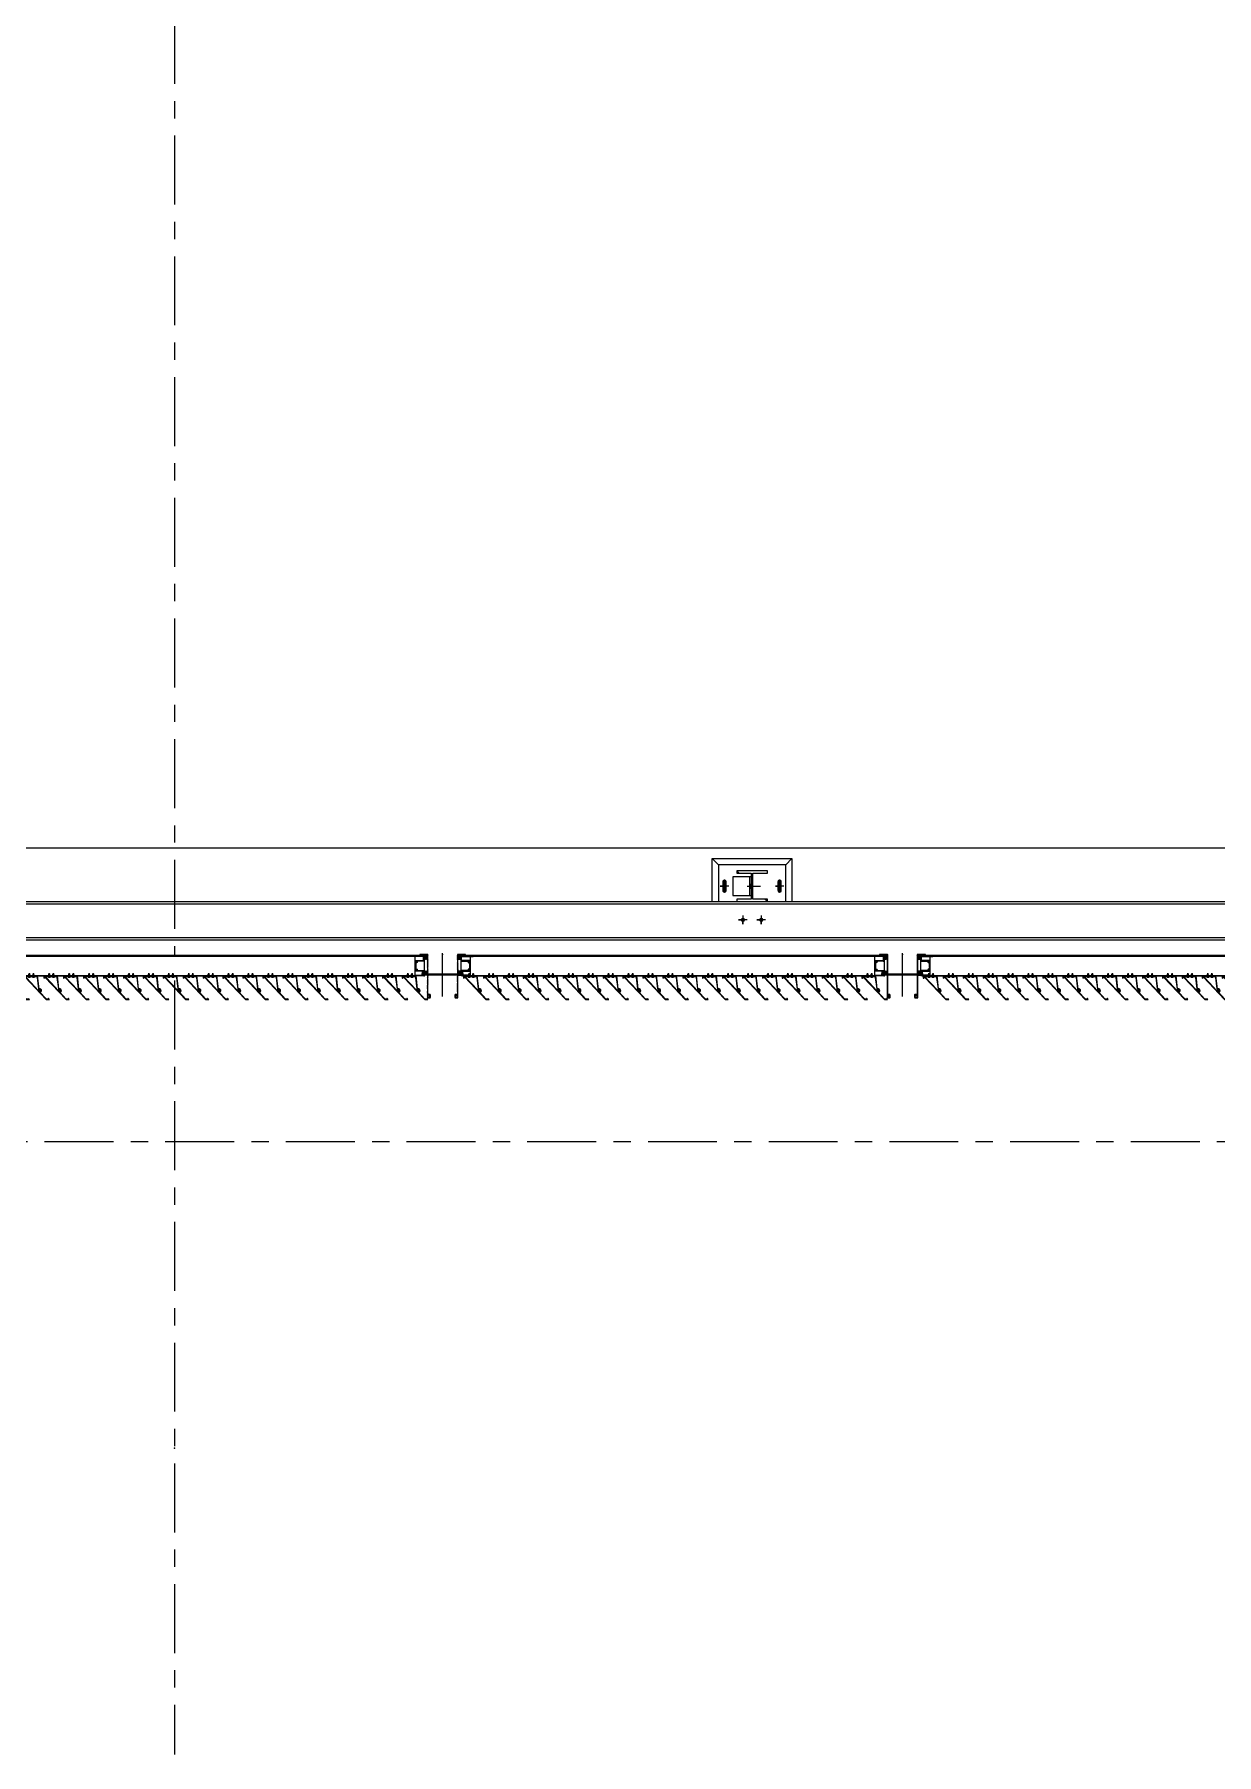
# Model space of a CAD drawing. Header units: millimetres. Extents: x -153298 to 620751, y -313239 to 250031.
# Drawn here: x 31776 to 35633, y 165802 to 171413 of the extents above; entities that cross this region are included whole.
import ezdxf
from ezdxf.enums import TextEntityAlignment as Align

# ---------------------------------------------------------------- set-up
doc = ezdxf.new("R2010")
doc.units = ezdxf.units.MM
for name, pattern in [('CENTER', [2, 1.25, -0.25, 0.25, -0.25]), ('TA_GL_000.90000', [2.475, 0.9, -0.225, 0.225, -0.225, 0.9]), ('XKITLINE00', [0]), ('XKITLINE02', [4, 2, -2])]:
    doc.linetypes.add(name, pattern=pattern)
for name, color, linetype in [('000 - 0_SYM_DWG_GRIDLINE_MAIN_COLOR_251', 251, 'Continuous'), ('000 - 0_SYM_DWG_SLOPE-SYM_TEXT_COLOR_3', 3, 'Continuous'), ('000 - EXISTING_CONCRETE_MAIN_COLOR_1', 1, 'Continuous'), ('000 - EXISTING_STEEL-STRUCTURE_MAIN_COLOR_1', 1, 'Continuous'), ('000 - EXISTING_STEEL-STRUCTURE_MAIN_COLOR_2', 2, 'Continuous'), ('000 - GRID', 251, 'CENTER'), ('010 - ASPG_ACCESSORIES_MAIN_COLOR_1', 1, 'Continuous'), ('010 - ASPG_EXTR_MAIN_COLOR_2', 2, 'Continuous'), ('010 - ASPG_FASTERN_MAIN_COLOR_1', 1, 'Continuous'), ('010 - ASPG_FASTERN_SUB_COLOR_1', 2, 'Continuous'), ('010 - ASPG_FASTERN_SYMBOL_', 251, 'Continuous'), ('010 - ASPG_FRAMING_CUT_COLOR_4', 4, 'Continuous'), ('010 - ASPG_FRAMING_DEF_SUB', 250, 'Continuous'), ('010 - ASPG_FRAMING_HATCH_', 251, 'Continuous'), ('010 - ASPG_FRAMING_MAIN_COLOR_2', 2, 'Continuous'), ('010 - ASPG_FRAMING_SUB_COLOR_2', 2, 'Continuous'), ('010 - ASPG_FRAMING_WIPEOUT_', 250, 'Continuous'), ('BOLT & SCREW', 251, 'Continuous')]:
    doc.layers.add(name, color=color, linetype=linetype)
doc.layers.add('010 - ASPG_EXTR_DEF_SUB', color=250, linetype='Continuous', plot=False)
doc.layers.add('010 - ASPG_FASTERN_DEF_SUB', color=250, linetype='Continuous', plot=False)
doc.layers.add('12-GRID', color=1, linetype='CENTER', lineweight=13)
doc.layers.add('SCREW', color=8, linetype='Continuous', lineweight=5)
doc.styles.add('ARIAL', font='arial.ttf')
doc.styles.add('TA', font='', dxfattribs={"height": 4.5})
doc.styles.get('TA').set_extended_font_data('Cordia New')
pattern_1 = [(270, (1257419.24324, -520041.6224), (0.65495992507, -1.1344238721), [0.7562825814, -1.5125651628]), (30, (1257419.24324, -520041.6224), (0.65495992936, 1.1344238696), [0.7562825814, -1.5125651628]), (330, (1257419.24324, -520041.6224), (1.30991985442, -2.48e-09), [-1.5125651628, 0.7562825814])]
pattern_2 = [(315, (1257419.4929, -520021.6224), (1.3369313545, 1.3369313545), []), (45, (1257419.4929, -520021.6224), (-1.3369313545, 1.3369313545), [])]
pattern_3 = [(270, (1257419.4425, -520043.9224), (0.65495992507, -1.1344238721), [0.7562825814, -1.5125651628]), (30, (1257419.4425, -520043.9224), (0.65495992936, 1.1344238696), [0.7562825814, -1.5125651628]), (330, (1257419.4425, -520043.9224), (1.30991985442, -2.48e-09), [-1.5125651628, 0.7562825814])]
pattern_4 = [(315, (1257419.1929, -520023.9224), (1.3369313545, 1.3369313545), []), (45, (1257419.1929, -520023.9224), (-1.3369313545, 1.3369313545), [])]

# ---------------------------------------------------------------- blocks, each defined once
blk = doc.blocks.new('*A214213')
at = {"layer": '000 - EXISTING_STEEL-STRUCTURE_MAIN_COLOR_1', "linetype": 'XKITLINE00', "lineweight": 0}
for p, q in [((464.738408, 138.915979), (464.674408, 138.979979)), ((464.674408, 138.979979), (464.674408, 138.979979)), ((465.098408, 138.555979), (465.050408, 138.603979)), ((465.474408, 138.179979), (465.410408, 138.243979))]:
    blk.add_line(p, q, dxfattribs=at)
blk = doc.blocks.new('*A21372057')
at = {"layer": '000 - EXISTING_CONCRETE_MAIN_COLOR_1', "linetype": 'XKITLINE00', "lineweight": 0}
blk.add_line((441.998408, 140.179979), (488.150408, 140.179979), dxfattribs=at)
blk = doc.blocks.new('*A22492169')
at = {"layer": '000 - EXISTING_STEEL-STRUCTURE_MAIN_COLOR_1', "linetype": 'XKITLINE00', "lineweight": 0}
for p, q in [((465.954408, 139.139979), (464.194408, 139.139979)), ((464.194408, 139.139979), (464.194408, 138.179979)), ((465.954408, 138.179979), (465.954408, 139.139979))]:
    blk.add_line(p, q, dxfattribs=at)
blk = doc.blocks.new('*A22502170')
at = {"layer": '000 - EXISTING_STEEL-STRUCTURE_MAIN_COLOR_1', "linetype": 'XKITLINE00', "lineweight": 0}
for p, q in [((464.034408, 138.179979), (464.034408, 139.299979)), ((464.034408, 139.299979), (466.114408, 139.299979)), ((464.194408, 139.139979), (464.034408, 139.299979)), ((465.954408, 139.139979), (466.114408, 139.299979)), ((466.114408, 139.299979), (466.114408, 138.179979))]:
    blk.add_line(p, q, dxfattribs=at)
blk = doc.blocks.new('*A22512171')
at = {"layer": '000 - EXISTING_STEEL-STRUCTURE_MAIN_COLOR_1', "linetype": 'XKITLINE00', "lineweight": 0}
for p, q in [((465.050408, 138.820005), (464.570408, 138.820005)), ((464.570408, 138.820005), (464.570408, 138.340005)), ((465.010408, 138.820005), (465.010408, 138.340005)), ((464.570408, 138.340005), (465.050408, 138.340005))]:
    blk.add_line(p, q, dxfattribs=at)
blk = doc.blocks.new('*A22732193')
at = {"layer": '000 - EXISTING_STEEL-STRUCTURE_MAIN_COLOR_2', "linetype": 'XKITLINE00', "lineweight": 0}
for p, q in [((442.158408, 138.179979), (442.158408, 137.179979)), ((442.158408, 138.179979), (443.998408, 138.179979)), ((442.158408, 138.115979), (487.990408, 138.115979)), ((444.798408, 138.179979), (464.674408, 138.179979)), ((465.474408, 138.179979), (485.350408, 138.179979)), ((487.990408, 138.179979), (486.150408, 138.179979)), ((487.990408, 138.179979), (487.990408, 137.179979)), ((442.158408, 137.243979), (487.990408, 137.243979)), ((442.158408, 137.179979), (487.990408, 137.179979))]:
    blk.add_line(p, q, dxfattribs=at)
blk = doc.blocks.new('*A22742194')
at = {"layer": '000 - EXISTING_STEEL-STRUCTURE_MAIN_COLOR_1', "linetype": 'XKITLINE00', "lineweight": 0}
for p, q in [((465.474408, 138.979979), (464.674408, 138.979979)), ((464.674408, 138.979979), (464.674408, 138.915979)), ((464.674408, 138.915979), (465.050408, 138.915979)), ((465.050408, 138.915979), (465.050408, 138.243979)), ((465.098408, 138.915979), (465.474408, 138.915979)), ((465.098408, 138.243979), (465.098408, 138.915979)), ((465.474408, 138.915979), (465.474408, 138.979979)), ((465.050408, 138.243979), (464.674408, 138.243979)), ((464.674408, 138.243979), (464.674408, 138.179979)), ((464.674408, 138.179979), (465.474408, 138.179979)), ((465.474408, 138.243979), (465.098408, 138.243979)), ((465.474408, 138.179979), (465.474408, 138.243979))]:
    blk.add_line(p, q, dxfattribs=at)
blk = doc.blocks.new('*A22772197')
at = {"layer": '000 - EXISTING_STEEL-STRUCTURE_MAIN_COLOR_1'}
for points in [[(465.01, 138.636), (465.05, 138.636), (465.05, 138.524), (465.01, 138.524)], [(465.05, 138.636), (465.098, 138.636), (465.098, 138.524), (465.05, 138.524)]]:
    blk.add_hatch(color=256, dxfattribs=at).paths.add_polyline_path(points, flags=17)
at = {"layer": '000 - EXISTING_STEEL-STRUCTURE_MAIN_COLOR_1', "linetype": 'XKITLINE00', "lineweight": 0}
for p, q in [((464.947, 138.58), (465.29, 138.58)), ((465.01, 138.636), (465.05, 138.636)), ((465.01, 138.524), (465.05, 138.524)), ((465.05, 138.636), (465.098, 138.636)), ((465.05, 138.524), (465.098, 138.524))]:
    blk.add_line(p, q, dxfattribs=at)
blk = doc.blocks.new('*A22782198')
at = {"layer": '000 - EXISTING_STEEL-STRUCTURE_MAIN_COLOR_1'}
for points in [[(464.354, 138.756), (464.376, 138.752), (464.394, 138.74), (464.406, 138.721), (464.41, 138.7), (464.41, 138.46), (464.406, 138.439), (464.394, 138.42), (464.376, 138.408), (464.354, 138.404), (464.333, 138.408), (464.315, 138.42), (464.303, 138.439), (464.298, 138.46), (464.298, 138.7), (464.303, 138.721), (464.315, 138.74), (464.333, 138.752)], [(465.794, 138.756), (465.816, 138.752), (465.834, 138.74), (465.846, 138.721), (465.85, 138.7), (465.85, 138.46), (465.846, 138.439), (465.834, 138.42), (465.816, 138.408), (465.794, 138.404), (465.773, 138.408), (465.755, 138.42), (465.743, 138.439), (465.738, 138.46), (465.738, 138.7), (465.743, 138.721), (465.755, 138.74), (465.773, 138.752)]]:
    blk.add_hatch(color=256, dxfattribs=at).paths.add_polyline_path(points, flags=17)
at = {"layer": '000 - EXISTING_STEEL-STRUCTURE_MAIN_COLOR_1', "linetype": 'XKITLINE00', "lineweight": 0}
for p, q in [((464.466, 138.58), (464.242, 138.58)), ((464.354, 138.468), (464.354, 138.692)), ((465.906, 138.58), (465.682, 138.58)), ((465.794, 138.468), (465.794, 138.692))]:
    blk.add_line(p, q, dxfattribs=at)
blk = doc.blocks.new('*A22792199')
at = {"layer": '000 - EXISTING_STEEL-STRUCTURE_MAIN_COLOR_1'}
for points in [[(464.889, 137.689), (464.886, 137.679), (464.881, 137.669), (464.874, 137.66), (464.866, 137.653), (464.856, 137.648), (464.845, 137.645), (464.834, 137.644), (464.823, 137.645), (464.813, 137.648), (464.803, 137.653), (464.795, 137.66), (464.788, 137.669), (464.783, 137.679), (464.779, 137.689), (464.778, 137.7), (464.779, 137.711), (464.783, 137.721), (464.788, 137.731), (464.795, 137.74), (464.803, 137.747), (464.813, 137.752), (464.823, 137.755), (464.834, 137.756), (464.845, 137.755), (464.856, 137.752), (464.866, 137.747), (464.874, 137.74), (464.881, 137.731), (464.886, 137.721), (464.889, 137.711), (464.89, 137.7)], [(465.369, 137.689), (465.366, 137.679), (465.361, 137.669), (465.354, 137.66), (465.346, 137.653), (465.336, 137.648), (465.325, 137.645), (465.314, 137.644), (465.303, 137.645), (465.293, 137.648), (465.283, 137.653), (465.275, 137.66), (465.268, 137.669), (465.263, 137.679), (465.259, 137.689), (465.258, 137.7), (465.259, 137.711), (465.263, 137.721), (465.268, 137.731), (465.275, 137.74), (465.283, 137.747), (465.293, 137.752), (465.303, 137.755), (465.314, 137.756), (465.325, 137.755), (465.336, 137.752), (465.346, 137.747), (465.354, 137.74), (465.361, 137.731), (465.366, 137.721), (465.369, 137.711), (465.37, 137.7)]]:
    blk.add_hatch(color=256, dxfattribs=at).paths.add_polyline_path(points, flags=17)
at = {"layer": '000 - EXISTING_STEEL-STRUCTURE_MAIN_COLOR_1', "linetype": 'XKITLINE00', "lineweight": 0}
for p, q in [((464.946, 137.7), (464.722, 137.7)), ((464.834, 137.812), (464.834, 137.588)), ((465.426, 137.7), (465.202, 137.7)), ((465.314, 137.812), (465.314, 137.588))]:
    blk.add_line(p, q, dxfattribs=at)
blk = doc.blocks.new('*A22952215')
at = {"layer": '000 - EXISTING_STEEL-STRUCTURE_MAIN_COLOR_1', "linetype": 'XKITLINE02', "lineweight": 0}
for p, q in [((464.947048, 138.579953), (465.290408, 138.579953)), ((465.010408, 138.635953), (465.050408, 138.635953)), ((465.010408, 138.523953), (465.050408, 138.523953)), ((465.050408, 138.635953), (465.098408, 138.635953)), ((465.050408, 138.523953), (465.098408, 138.523953))]:
    blk.add_line(p, q, dxfattribs=at)
blk = doc.blocks.new('*A22962216')
at = {"layer": '000 - EXISTING_STEEL-STRUCTURE_MAIN_COLOR_1', "linetype": 'XKITLINE00', "lineweight": 0}
for p, q in [((464.242408, 138.579979), (464.317, 138.579979)), ((464.354408, 138.691979), (464.354408, 138.617387)), ((464.354408, 138.467979), (464.354408, 138.542571)), ((464.466408, 138.579979), (464.391816, 138.579979)), ((465.682408, 138.579979), (465.757, 138.579979)), ((465.794408, 138.691979), (465.794408, 138.617387)), ((465.794408, 138.467979), (465.794408, 138.542571)), ((465.906408, 138.579979), (465.831816, 138.579979))]:
    blk.add_line(p, q, dxfattribs=at)
blk = doc.blocks.new('*A22972217')
at = {"layer": '000 - EXISTING_STEEL-STRUCTURE_MAIN_COLOR_1', "linetype": 'XKITLINE00', "lineweight": 0}
for p, q in [((464.722408, 137.699979), (464.797, 137.699979)), ((464.834408, 137.811979), (464.834408, 137.737387)), ((464.834408, 137.587979), (464.834408, 137.662571)), ((464.946408, 137.699979), (464.871816, 137.699979)), ((465.202408, 137.699979), (465.277, 137.699979)), ((465.314408, 137.811979), (465.314408, 137.737387)), ((465.314408, 137.587979), (465.314408, 137.662571)), ((465.426408, 137.699979), (465.351816, 137.699979))]:
    blk.add_line(p, q, dxfattribs=at)
blk = doc.blocks.new('W-1-PP19-ST-ENT1-1_20260610-023014_UPPF_ST')
at = {"layer": '000 - EXISTING_CONCRETE_MAIN_COLOR_1', "lineweight": 0, "xscale": 125, "yscale": 125, "zscale": 125}
blk.add_blockref('*A21372057', (-56249.8, -16564.5), dxfattribs=at)
at = {"layer": '000 - EXISTING_STEEL-STRUCTURE_MAIN_COLOR_1', "lineweight": 0, "xscale": 125, "yscale": 125, "zscale": 125}
for name in ['*A22502170', '*A22492169', '*A22782198', '*A22962216', '*A22512171', '*A214213', '*A22742194', '*A22772197', '*A22952215', '*A22792199', '*A22972217']:
    blk.add_blockref(name, (-56249.8, -16489.5), dxfattribs=at)
at = {"layer": '000 - EXISTING_STEEL-STRUCTURE_MAIN_COLOR_2', "lineweight": 0, "xscale": 125, "yscale": 125, "zscale": 125}
blk.add_blockref('*A22732193', (-56249.8, -16489.5), dxfattribs=at)
blk = doc.blocks.new('*U4769')
at = {"layer": '000 - 0_SYM_DWG_GRIDLINE_MAIN_COLOR_251', "color": 0, "linetype": 'ByBlock', "ltscale": 5}
blk.add_line((20, 0), (-600, 0), dxfattribs=at)
at = {"style": 'TA', "flags": 1}
blk.add_attdef('LOCATION', (6, -6), '', height=4.5, rotation=270, dxfattribs=at)
at = {"layer": '000 - 0_SYM_DWG_SLOPE-SYM_TEXT_COLOR_3', "style": 'ARIAL'}
blk.add_attdef('GRID-HEAD', text='', height=4, rotation=180, dxfattribs=at).set_placement((40, 0), align=Align.MIDDLE_CENTER)
blk = doc.blocks.new('*U4771')
at = {"layer": '000 - 0_SYM_DWG_GRIDLINE_MAIN_COLOR_251', "color": 0, "linetype": 'ByBlock', "ltscale": 5}
blk.add_line((20, 0), (-188, 0), dxfattribs=at)
at = {"layer": '000 - 0_SYM_DWG_GRIDLINE_MAIN_COLOR_251', "color": 3}
blk.add_point((-168, 0), dxfattribs=at)
at = {"style": 'TA', "flags": 1}
blk.add_attdef('LOCATION', (6, -6), '', height=4.5, rotation=270, dxfattribs=at)
at = {"layer": '000 - 0_SYM_DWG_SLOPE-SYM_TEXT_COLOR_3', "style": 'ARIAL'}
blk.add_attdef('GRID-HEAD', text='', height=4, rotation=270, dxfattribs=at).set_placement((40, 0), align=Align.MIDDLE_CENTER)
blk = doc.blocks.new('W-1-PP19-ST-ENT1-1_20260610-010700_LOPF_DIMS')
at = {"layer": '000 - GRID', "linetype": 'TA_GL_000.90000'}
for name, p, xscale, yscale, zscale, rotation in [('*U4771', (0, 7400), 50.00000000000004, 50.00000000000004, 50.00000000000004, 90), ('*U4769', (-2180, 0), 50, 50, 50, 180)]:
    blk.add_blockref(name, p, dxfattribs=dict(at, xscale=xscale, yscale=yscale, zscale=zscale, rotation=rotation))
blk = doc.blocks.new('*U6143')
at = {"layer": '12-GRID', "color": 8, "linetype": 'CENTER'}
for p, q in [((0, -6.2), (0, 2.2)), ((-4.2, -2), (4.2, -2))]:
    blk.add_line(p, q, dxfattribs=at)
at = {"layer": 'BOLT & SCREW'}
for p, q in [((-0.6, -1.8), (-1.8, -1.6)), ((-0.6, -2.2), (-1.8, -2.4)), ((-0.5, -1.8), (-0.9, -1.6)), ((-0.5, -2.2), (-0.9, -2.4)), ((-0.2, -1.4), (-0.4, -0.2)), ((-0.2, -1.5), (-0.4, -1.1)), ((-0.2, -2.5), (-0.4, -2.9)), ((-0.2, -2.6), (-0.4, -3.8)), ((0.2, -1.4), (0.4, -0.2)), ((0.2, -1.5), (0.4, -1.1)), ((0.4, -2.9), (0.2, -2.5)), ((0.2, -2.6), (0.4, -3.8)), ((0.5, -1.8), (0.9, -1.6)), ((0.5, -2.2), (0.9, -2.4)), ((0.6, -1.8), (1.8, -1.6)), ((0.6, -2.2), (1.8, -2.4))]:
    blk.add_line(p, q, dxfattribs=at)
for points in [[(-1.8, -1.6), (-0.9, -1.6, 0.414214), (-0.4, -1.1), (-0.4, -0.2), (0.4, -0.2), (0.4, -1.1, 0.414214), (0.9, -1.6), (1.8, -1.6), (1.8, -2.4), (0.9, -2.4, 0.414214), (0.4, -2.9), (0.4, -3.8), (-0.4, -3.8), (-0.4, -2.9, 0.414214), (-0.9, -2.4), (-1.8, -2.4)], [(0.2, -2.5, -0.414214), (0.5, -2.2), (0.6, -2.2), (0.6, -1.8), (0.5, -1.8, -0.414214), (0.2, -1.5), (0.2, -1.4), (-0.2, -1.4), (-0.2, -1.5, -0.414214), (-0.5, -1.8), (-0.6, -1.8), (-0.6, -2.2), (-0.5, -2.2, -0.414214), (-0.2, -2.5), (-0.2, -2.6), (0.2, -2.6)]]:
    blk.add_lwpolyline(points, format="xyb", close=True, dxfattribs=at)
blk.add_circle((0, -2), 3.5, dxfattribs=at)
blk = doc.blocks.new('000_ASPG_TYP_FILES_20260218-010703_FRAME_EXTR_')
at = {"layer": '010 - ASPG_FRAMING_HATCH_'}
h = blk.add_hatch(dxfattribs=at)
h.set_pattern_fill('ANSI32', color=256, scale=0.1, angle=180)
edge = h.paths.add_edge_path()
edge.add_line((2, 16), (2, 2))
edge.add_line((2, 2), (39.7, 2))
edge.add_arc((39.7, 1.7), 0.3, 0, 90, ccw=False)
edge.add_line((40, 1.7), (40, 0.3))
edge.add_arc((39.7, 0.3), 0.3, -90, 0, ccw=False)
edge.add_line((39.7, 0), (0.3, 0))
edge.add_arc((0.3, 0.3), 0.3, 180, 270, ccw=False)
edge.add_line((0, 0.3), (0, 17.7))
edge.add_arc((0.3, 17.7), 0.3, 90, 180, ccw=False)
edge.add_line((0.3, 18), (22.6, 18))
edge.add_arc((22.6, 18.5), 0.5, 270, 380.2095)
edge.add_arc((26.2, 19.8), 3.35, 182.0638, 200.2095, ccw=False)
edge.add_arc((23.6, 19.7), 0.76, 2.0638, 182.0638, ccw=False)
edge.add_arc((26.2, 19.8), 1.83, 182.0638, 447.9362)
edge.add_arc((26.3, 22.4), 0.76, 87.9362, 267.9362, ccw=False)
edge.add_arc((26.2, 19.8), 3.35, 69.7905, 87.9362, ccw=False)
edge.add_arc((27.5, 23.4), 0.5, 249.7905, 360)
edge.add_line((28, 23.4), (28, 26.7))
edge.add_line((28, 26.7), (28.5, 27.2))
edge.add_line((28.5, 27.2), (28, 27.7))
edge.add_line((28, 27.7), (28, 38.6))
edge.add_line((28, 38.6), (28.5, 39.1))
edge.add_line((28.5, 39.1), (28, 39.6))
edge.add_line((28, 39.6), (28, 42.9))
edge.add_arc((27.5, 42.9), 0.5, 0, 110.2095)
edge.add_arc((26.2, 46.5), 3.35, 272.0638, 290.2095, ccw=False)
edge.add_arc((26.3, 43.9), 0.76, 92.0638, 272.0638, ccw=False)
edge.add_arc((26.2, 46.5), 1.83, 272.0638, 537.9362)
edge.add_arc((23.6, 46.6), 0.76, 177.9362, 357.9362, ccw=False)
edge.add_arc((26.2, 46.5), 3.35, 159.7905, 177.9362, ccw=False)
edge.add_arc((22.6, 47.8), 0.5, 339.7905, 450)
edge.add_line((22.6, 48.3), (0.3, 48.3))
edge.add_arc((0.3, 48.6), 0.3, 180, 270, ccw=False)
edge.add_line((0, 48.6), (0, 60))
edge.add_arc((0.3, 60), 0.3, 90, 180, ccw=False)
edge.add_line((0.3, 60.3), (5, 60.3))
edge.add_line((5, 60.3), (5, 65))
edge.add_arc((5.3, 65), 0.3, 90, 180, ccw=False)
edge.add_line((5.3, 65.3), (30, 65.3))
edge.add_line((30, 65.3), (30, 63.6))
edge.add_arc((29.7, 63.6), 0.3, -90, 0, ccw=False)
edge.add_line((29.7, 63.3), (7.3, 63.3))
edge.add_arc((7.3, 63), 0.3, 90, 180)
edge.add_line((7, 63), (7, 58.3))
edge.add_line((7, 58.3), (2.3, 58.3))
edge.add_arc((2.3, 58), 0.3, 90, 180)
edge.add_line((2, 58), (2, 50.6))
edge.add_arc((2.3, 50.6), 0.3, 180, 270)
edge.add_line((2.3, 50.3), (29.7, 50.3))
edge.add_arc((29.7, 50), 0.3, 0, 90, ccw=False)
edge.add_line((30, 50), (30, 26.7))
edge.add_line((30, 26.7), (30, 16.3))
edge.add_arc((29.7, 16.3), 0.3, -90, 0, ccw=False)
edge.add_line((29.7, 16), (2, 16))
at = {"layer": '010 - ASPG_FRAMING_CUT_COLOR_4'}
blk.add_lwpolyline([(2, 16), (2, 2), (39.7, 2, -0.414214), (40, 1.7), (40, 0.3, -0.414214), (39.7, 0), (0.3, 0, -0.414214), (0, 0.3), (0, 17.7, -0.414214), (0.3, 18), (22.6, 18, 0.52173), (23, 18.7, -0.079342), (22.8, 19.7, -1), (24.3, 19.8, 2.296346), (26.2, 21.7, -1), (26.3, 23.2, -0.079342), (27.3, 23, 0.52173), (28, 23.4), (28, 26.7), (28.5, 27.2), (28, 27.7), (28, 38.6), (28.5, 39.1), (28, 39.6), (28, 42.9, 0.52173), (27.3, 43.3, -0.079342), (26.3, 43.1, -1), (26.2, 44.6, 2.296346), (24.3, 46.5, -1), (22.8, 46.6, -0.079342), (23, 47.6, 0.52173), (22.6, 48.3), (0.3, 48.3, -0.414214), (0, 48.6), (0, 60, -0.414214), (0.3, 60.3), (5, 60.3), (5, 65, -0.414214), (5.3, 65.3), (30, 65.3), (30, 63.6, -0.414214), (29.7, 63.3), (7.3, 63.3, 0.414214), (7, 63), (7, 58.3), (2.3, 58.3, 0.414214), (2, 58), (2, 50.6, 0.414214), (2.3, 50.3), (29.7, 50.3, -0.414214), (30, 50), (30, 26.7), (30, 16.3, -0.414214), (29.7, 16)], format="xyb", close=True, dxfattribs=at)
for p in [(26.2, 48.5), (26.2, 21.8)]:
    blk.add_blockref('*U6143', p)
blk = doc.blocks.new('*U6144')
at = {"layer": '010 - ASPG_FRAMING_HATCH_', "transparency": 33554585}
h = blk.add_hatch(dxfattribs=at)
h.set_pattern_fill('ANSI32', color=256, scale=0.25)
edge = h.paths.add_edge_path()
edge.add_line((2, -50), (2, -75))
edge.add_line((2, -75), (0, -75))
edge.add_line((0, -75), (0, -49))
edge.add_arc((1, -49), 1, 90, 180, ccw=False)
edge.add_line((1, -48), (63, -48))
edge.add_arc((63, -47), 1, 270, 360)
edge.add_line((64, -47), (64, 47))
edge.add_arc((63, 47), 1, 0, 90)
edge.add_line((63, 48), (1, 48))
edge.add_arc((1, 49), 1, 180, 270, ccw=False)
edge.add_line((0, 49), (0, 75))
edge.add_line((0, 75), (2, 75))
edge.add_line((2, 75), (2, 50))
edge.add_line((2, 50), (141, 50))
edge.add_line((141, 50), (141, 41))
edge.add_arc((140, 41), 1, 270, 360, ccw=False)
edge.add_line((140, 40), (132, 40))
edge.add_arc((132, 41), 1, 180, 270, ccw=False)
edge.add_line((131, 41), (131, 47))
edge.add_arc((130, 47), 1, 0, 90)
edge.add_line((130, 48), (67, 48))
edge.add_arc((67, 47), 1, 90, 180)
edge.add_line((66, 47), (66, -47))
edge.add_arc((67, -47), 1, 180, 270)
edge.add_line((67, -48), (130, -48))
edge.add_arc((130, -47), 1, 270, 360)
edge.add_line((131, -47), (131, -41))
edge.add_arc((132, -41), 1, 90, 180, ccw=False)
edge.add_line((132, -40), (140, -40))
edge.add_arc((140, -41), 1, 0, 90, ccw=False)
edge.add_line((141, -41), (141, -50))
edge.add_line((141, -50), (2, -50))
h.paths.add_polyline_path([(139, 48), (139, 42), (133, 42), (133, 48)], flags=16)
h.paths.add_polyline_path([(139, -48), (139, -42), (133, -42), (133, -48)], flags=16)
at = {"layer": '010 - ASPG_FRAMING_HATCH_'}
h = blk.add_hatch(dxfattribs=at)
h.set_pattern_fill('ANSI37', color=256, scale=0.595498, angle=-90)
h.set_pattern_definition(pattern_4)
edge = h.paths.add_edge_path()
edge.add_ellipse((11.5, 55), major_axis=(0, -5), ratio=0.644482, start_angle=180, end_angle=360, ccw=False)
edge.add_line((11.5, 60), (2, 60))
edge.add_arc((-7.9, 55), 11.1, -26.7963, 26.7963, ccw=False)
edge.add_line((2, 50), (11.5, 50))
h = blk.add_hatch(dxfattribs=at)
h.set_pattern_fill('HONEY', color=256, scale=0.238199, angle=-90)
h.set_pattern_definition(pattern_3)
edge = h.paths.add_edge_path()
edge.add_ellipse((11.8, 55), major_axis=(0, -5), ratio=0.644482, start_angle=0, end_angle=360, ccw=False)
h = blk.add_hatch(dxfattribs=at)
h.set_pattern_fill('HONEY', color=256, scale=0.238199, angle=-90)
h.set_pattern_definition(pattern_1)
edge = h.paths.add_edge_path()
edge.add_ellipse((57.5, 55), major_axis=(0, -5), ratio=0.644482, start_angle=0, end_angle=360)
h = blk.add_hatch(dxfattribs=at)
h.set_pattern_fill('ANSI37', color=256, scale=0.595498, angle=-90)
h.set_pattern_definition(pattern_2)
edge = h.paths.add_edge_path()
edge.add_ellipse((57.8, 55), major_axis=(0, -5), ratio=0.644482, start_angle=0, end_angle=180)
edge.add_line((57.8, 60), (62, 60))
edge.add_arc((62, 60.3), 0.3, -90, 0)
edge.add_line((62.3, 60.3), (62.3, 61))
edge.add_line((62.3, 61), (61.8, 61.5))
edge.add_line((61.8, 61.5), (62.3, 62))
edge.add_line((62.3, 62), (61.8, 62.5))
edge.add_line((61.8, 62.5), (62.3, 63))
edge.add_line((62.3, 63), (61.8, 63.5))
edge.add_line((61.8, 63.5), (62.3, 64))
edge.add_line((62.3, 64), (62.3, 65))
edge.add_line((62.3, 65), (63.3, 65))
edge.add_line((63.3, 65), (63.8, 65.5))
edge.add_line((63.8, 65.5), (64.3, 65))
edge.add_line((64.3, 65), (64.8, 65.5))
edge.add_line((64.8, 65.5), (65.3, 65))
edge.add_line((65.3, 65), (65.8, 65.5))
edge.add_line((65.8, 65.5), (66.3, 65))
edge.add_line((66.3, 65), (67, 65))
edge.add_arc((67, 65.3), 0.3, -90, 0)
edge.add_line((67.3, 65.3), (67.3, 60))
edge.add_arc((77.2, 55), 11.1, 153.2037, 206.7963)
edge.add_line((67.3, 50), (57.8, 50))
h = blk.add_hatch(dxfattribs=at)
h.set_pattern_fill('ANSI37', color=256, scale=0.595498, angle=-90)
h.set_pattern_definition(pattern_4)
edge = h.paths.add_edge_path()
edge.add_ellipse((11.5, -55), major_axis=(0, 5), ratio=0.644482, start_angle=0, end_angle=180)
edge.add_line((11.5, -60), (2, -60))
edge.add_arc((-7.9, -55), 11.1, 333.2037, 386.7963)
edge.add_line((2, -50), (11.5, -50))
h = blk.add_hatch(dxfattribs=at)
h.set_pattern_fill('HONEY', color=256, scale=0.238199, angle=-90)
h.set_pattern_definition(pattern_3)
edge = h.paths.add_edge_path()
edge.add_ellipse((11.8, -55), major_axis=(0, 5), ratio=0.644482, start_angle=0, end_angle=360)
h = blk.add_hatch(dxfattribs=at)
h.set_pattern_fill('HONEY', color=256, scale=0.238199, angle=-90)
h.set_pattern_definition(pattern_1)
edge = h.paths.add_edge_path()
edge.add_ellipse((57.5, -55), major_axis=(0, 5), ratio=0.644482, start_angle=0, end_angle=360, ccw=False)
h = blk.add_hatch(dxfattribs=at)
h.set_pattern_fill('ANSI37', color=256, scale=0.595498, angle=-90)
h.set_pattern_definition(pattern_2)
edge = h.paths.add_edge_path()
edge.add_ellipse((57.8, -55), major_axis=(0, 5), ratio=0.644482, start_angle=180, end_angle=360, ccw=False)
edge.add_line((57.8, -60), (62, -60))
edge.add_arc((62, -60.3), 0.3, 360, 450, ccw=False)
edge.add_line((62.3, -60.3), (62.3, -61))
edge.add_line((62.3, -61), (61.8, -61.5))
edge.add_line((61.8, -61.5), (62.3, -62))
edge.add_line((62.3, -62), (61.8, -62.5))
edge.add_line((61.8, -62.5), (62.3, -63))
edge.add_line((62.3, -63), (61.8, -63.5))
edge.add_line((61.8, -63.5), (62.3, -64))
edge.add_line((62.3, -64), (62.3, -65))
edge.add_line((62.3, -65), (63.3, -65))
edge.add_line((63.3, -65), (63.8, -65.5))
edge.add_line((63.8, -65.5), (64.3, -65))
edge.add_line((64.3, -65), (64.8, -65.5))
edge.add_line((64.8, -65.5), (65.3, -65))
edge.add_line((65.3, -65), (65.8, -65.5))
edge.add_line((65.8, -65.5), (66.3, -65))
edge.add_line((66.3, -65), (67, -65))
edge.add_arc((67, -65.3), 0.3, 360, 450, ccw=False)
edge.add_line((67.3, -65.3), (67.3, -60))
edge.add_arc((77.2, -55), 11.1, 153.2037, 206.7963, ccw=False)
edge.add_line((67.3, -50), (57.8, -50))
at = {"layer": '010 - ASPG_FASTERN_DEF_SUB'}
blk.add_point((0, 0), dxfattribs=at)
at = {"layer": '010 - ASPG_FRAMING_CUT_COLOR_4'}
blk.add_lwpolyline([(2, -50), (2, -75), (0, -75), (0, -49, -0.414214), (1, -48), (63, -48, 0.414214), (64, -47), (64, 47, 0.414214), (63, 48), (1, 48, -0.414214), (0, 49), (0, 75), (2, 75), (2, 50), (141, 50), (141, 41, -0.414214), (140, 40), (132, 40, -0.414214), (131, 41), (131, 47, 0.414214), (130, 48), (67, 48, 0.414214), (66, 47), (66, -47, 0.414214), (67, -48), (130, -48, 0.414214), (131, -47), (131, -41, -0.414214), (132, -40), (140, -40, -0.414214), (141, -41), (141, -50)], format="xyb", close=True, dxfattribs=at)
for points in [[(139, 48), (139, 42), (133, 42), (133, 48)], [(139, -48), (139, -42), (133, -42), (133, -48)]]:
    blk.add_lwpolyline(points, close=True, dxfattribs=at)
at = {"layer": '010 - ASPG_FRAMING_DEF_SUB', "transparency": 33554508}
blk.add_line((136.5, 0), (-4.5, 0), dxfattribs=at)
at = {"layer": '010 - ASPG_FRAMING_DEF_SUB', "transparency": 33554457}
for points in [[(2, 50), (15, 50), (15, 60), (2, 60)], [(54.3, 50), (67.3, 50), (67.3, 65.5), (54.3, 65.5)], [(2, -50), (15, -50), (15, -60), (2, -60)], [(54.3, -50), (67.3, -50), (67.3, -65.5), (54.3, -65.5)]]:
    blk.add_lwpolyline(points, close=True, dxfattribs=at)
at = {"layer": '010 - ASPG_FRAMING_SUB_COLOR_2'}
for points in [[(11.8, 50), (2, 50, 0.238199), (2, 60), (11.8, 60)], [(57.5, 50), (67.3, 50, -0.238199), (67.3, 60), (67.3, 65.3, -0.414214), (67, 65), (66.3, 65), (65.8, 65.5), (65.3, 65), (64.8, 65.5), (64.3, 65), (63.8, 65.5), (63.3, 65), (62.3, 65), (62.3, 64), (61.8, 63.5), (62.3, 63), (61.8, 62.5), (62.3, 62), (61.8, 61.5), (62.3, 61), (62.3, 60.3, -0.414214), (62, 60), (57.5, 60)], [(11.8, -50), (2, -50, -0.238199), (2, -60), (11.8, -60)], [(57.5, -50), (67.3, -50, 0.238199), (67.3, -60), (67.3, -65.3, 0.414214), (67, -65), (66.3, -65), (65.8, -65.5), (65.3, -65), (64.8, -65.5), (64.3, -65), (63.8, -65.5), (63.3, -65), (62.3, -65), (62.3, -64), (61.8, -63.5), (62.3, -63), (61.8, -62.5), (62.3, -62), (61.8, -61.5), (62.3, -61), (62.3, -60.3, 0.414214), (62, -60), (57.5, -60)]]:
    blk.add_lwpolyline(points, format="xyb", dxfattribs=at)
at = {"layer": '010 - ASPG_FRAMING_SUB_COLOR_2', "extrusion": (0, 0, -1)}
for centre, major_axis in [((11.8, 55), (0, -5)), ((57.5, -55), (0, 5))]:
    blk.add_ellipse(centre, major_axis=major_axis, ratio=0.644482, dxfattribs=at)
at = {"layer": '010 - ASPG_FRAMING_SUB_COLOR_2'}
for centre, major_axis in [((57.5, 55), (0, -5)), ((11.8, -55), (0, 5))]:
    blk.add_ellipse(centre, major_axis=major_axis, ratio=0.644482, dxfattribs=at)
blk = doc.blocks.new('PZG35-9D5')
at = {"layer": '010 - ASPG_FASTERN_SUB_COLOR_1', "color": 8}
for p, q in [((-1.4, 0), (-1.4, -1.1)), ((1.4, 0), (1.4, -0.6)), ((-1.9, -1.4), (1.9, -0.9)), ((-1.9, -1.4), (-1.4, -1.1)), ((-1.9, -1.4), (-1.4, -1.7)), ((-1.9, -2.7), (1.9, -2.2)), ((-1.9, -2.7), (-1.4, -2.4)), ((-1.9, -2.7), (-1.4, -3)), ((-1.9, -4), (-1.4, -3.7)), ((-1.9, -4), (-1, -3.9)), ((-1.9, -4), (-1.4, -4.3)), ((-1.4, -1.1), (1.4, -0.6)), ((-1.4, -1.7), (1.4, -1.2)), ((-1.4, -1.7), (-1.4, -2.4)), ((-1.4, -2.4), (1.4, -1.9)), ((-1.4, -3), (1.4, -2.5)), ((-1.4, -3), (-1.4, -3.7)), ((-1.4, -3.7), (-0.8, -3.6)), ((-1.4, -4.3), (-1.4, -8.1)), ((-1.4, -4.3), (-1.2, -4.3)), ((0, -9.5), (-1.4, -8.1)), ((0, -9.5), (1.4, -8.1)), ((0.6, -3.3), (1.4, -3.2)), ((0.7, -3.7), (1.9, -3.5)), ((0.7, -3.9), (1.4, -3.8)), ((0.7, -4.6), (1.4, -4.5)), ((0.7, -5), (1.9, -4.8)), ((0.7, -5.2), (1.4, -5.1)), ((1.9, -0.9), (1.4, -0.6)), ((1.9, -0.9), (1.4, -1.2)), ((1.4, -1.2), (1.4, -1.9)), ((1.9, -2.2), (1.4, -1.9)), ((1.9, -2.2), (1.4, -2.5)), ((1.4, -2.5), (1.4, -3.2)), ((1.9, -3.5), (1.4, -3.2)), ((1.9, -3.5), (1.4, -3.8)), ((1.4, -3.8), (1.4, -4.5)), ((1.9, -4.8), (1.4, -4.5)), ((1.9, -4.8), (1.4, -5.1)), ((1.4, -5.1), (1.4, -8.1))]:
    blk.add_line(p, q, dxfattribs=at)
blk.add_lwpolyline([(0, -9.5), (0.7, -5.2), (0.7, -3.6, 0.417657), (0.4, -3.3, 0.108102), (-0.8, -3.6), (-1.4, -4.7)], format="xyb", dxfattribs=at)
at = {"layer": '010 - ASPG_FASTERN_SYMBOL_'}
blk.add_line((0, 3.7), (0, -10.5), dxfattribs=at)
blk = doc.blocks.new('*U4841')
at = {"layer": '010 - ASPG_FASTERN_MAIN_COLOR_1'}
blk.add_lwpolyline([(3, 1.8, 0.09906), (0.8, 2.5), (0.8, 2.3), (-0.8, 2.3), (-0.8, 2.5, 0.09906), (-3, 1.8, 0.266588), (-3.5, 1), (-3.5, 0.2, 0.414214), (-3.3, 0), (3.3, 0, 0.414214), (3.5, 0.2), (3.5, 1, 0.266588)], format="xyb", close=True, dxfattribs=at)
at = {"layer": 'SCREW'}
blk.add_blockref('PZG35-9D5', (0, 0), dxfattribs=at)
blk = doc.blocks.new('*U4840')
blk.add_point((0, 0))
at = {"layer": '010 - ASPG_ACCESSORIES_MAIN_COLOR_1'}
blk.add_lwpolyline([(-39.7, -0.6, 0.414214), (-40, -0.9), (-40, -7.4, 0.57735), (-39.7, -7.6), (-36.6, -5.8, 0.767327), (-36.8, -5.3), (-37.9, -5.3, -0.414214), (-38.2, -5), (-38.2, -2.8, -0.414214), (-38, -2.6), (-32.2, -2.6, -0.388879), (-32, -2.8), (-31.8, -4.3, 0.388879), (-31.3, -4.8), (-30.3, -4.8, 0.414214), (-30, -4.5), (-30, -2.9, -0.414214), (-29.7, -2.6), (0.4, -2.6, -0.378969), (3.4, -5.2), (8, -42.5, 0.446593), (11.6, -45.1, -0.489802), (16.1, -48.7), (16.1, -49.4, -0.18248), (15.8, -50, -0.267949), (15.3, -50.2, 1.122115), (15.1, -52.3, 0.405004), (18.1, -49.4), (18.1, -48.7, 0.489805), (11.2, -43.1, -0.446597), (9.9, -42.3), (4.9, -0.8, 0.364176), (4.6, -0.6)], format="xyb", close=True, dxfattribs=at)
at = {"layer": '010 - ASPG_EXTR_DEF_SUB'}
blk.add_point((-40, -0.5), dxfattribs=at)
at = {"layer": '010 - ASPG_EXTR_MAIN_COLOR_2'}
blk.add_lwpolyline([(11.4, -48.2), (11.5, -47.4), (12.2, -47.6), (12.3, -46.8, -0.535538), (14.2, -49.2, 0.991572), (15.7, -49.6, 1.157025), (8.8, -48.8, -0.688558), (8.3, -49), (-17.1, -22.2), (-32.3, -6.1), (-32.3, -2.9, 0.414312), (-32.6, -2.6), (-37.5, -2.6, 0.414116), (-37.8, -2.9), (-37.8, -4.3, 0.414214), (-37.5, -4.6), (-36, -4.6, -0.205895), (-35.8, -4.7), (33.2, -77.5), (43.1, -77.5, 0.668179), (43.4, -77), (40.5, -74.2, 0.668179), (40, -74.4), (40, -76), (33.9, -76), (11.9, -52.8, -0.558354), (12.1, -52, 0.766275), (12, -50.4, -0.438583), (10.7, -48.1)], format="xyb", close=True, dxfattribs=at)
at = {"layer": 'SCREW', "rotation": 180}
for p in [(-21.6, -2.5), (-8.2, -2.5)]:
    blk.add_blockref('*U4841', p, dxfattribs=at)
blk = doc.blocks.new('*U4839')
blk.add_wipeout([(1440, 4), (60, 4), (60, 69.3), (1440, 69.3)]).dxf.layer = '010 - ASPG_FRAMING_WIPEOUT_'
at = {"color": 1}
blk.add_point((60, 69.5), dxfattribs=at)
at = {"layer": '010 - ASPG_FRAMING_MAIN_COLOR_2'}
blk.add_lwpolyline([(1410, 69.3), (90, 69.3), (90, 6), (1410, 6)], close=True, dxfattribs=at)
at = {"layer": '010 - ASPG_FRAMING_SUB_COLOR_2'}
for points in [[(1440, 4), (60, 4), (60, 69.3), (1440, 69.3)], [(60, 2), (60, 4), (1440, 4), (1440, 2)]]:
    blk.add_lwpolyline(points, close=True, dxfattribs=at)
at = {"transparency": 33554559, "xscale": -1, "rotation": 270}
for p in [(0, 0), (1500, 0)]:
    blk.add_blockref('*U6144', p, dxfattribs=at)
at = {"color": 1, "rotation": 180}
for p in [(91.8, 69.3), (156.8, 69.3), (221.8, 69.3), (286.8, 69.3), (351.8, 69.3), (416.8, 69.3), (481.8, 69.3), (546.8, 69.3), (611.8, 69.3), (676.8, 69.3), (741.8, 69.3), (806.8, 69.3), (871.8, 69.3), (936.8, 69.3), (1001.8, 69.3), (1066.8, 69.3), (1131.8, 69.3), (1196.8, 69.3), (1261.8, 69.3), (1326.8, 69.3), (1391.8, 69.3)]:
    blk.add_blockref('*U4840', p, dxfattribs=at)
blk.add_blockref('000_ASPG_TYP_FILES_20260218-010703_FRAME_EXTR_', (60, 4))
at = {"xscale": -1}
blk.add_blockref('000_ASPG_TYP_FILES_20260218-010703_FRAME_EXTR_', (1440, 4), dxfattribs=at)
blk = doc.blocks.new('W-1-PP19-SE-0600-61-A_20260329-013712_ASPG_LOWER_LEVEL')
at = {"rotation": 180}
blk.add_blockref('*U4839', (875, 610), dxfattribs=at)
blk.add_blockref('*U4839', (2375, 610), dxfattribs=at)
blk.add_blockref('*U4839', (3875, 610), dxfattribs=at)

msp = doc.modelspace()

# ---------------------------------------------------------------- block references
at = {"color": 6}
msp.add_blockref('W-1-PP19-ST-ENT1-1_20260610-023014_UPPF_ST', (32232.7713, 167801.6448), dxfattribs=at)

# ---------------------------------------------------------------- next in the draw order: block references
msp.add_blockref('W-1-PP19-ST-ENT1-1_20260610-010700_LOPF_DIMS', (32232.7713, 167801.6448), dxfattribs=at)

# ---------------------------------------------------------------- next in the draw order: block references
msp.add_blockref('W-1-PP19-SE-0600-61-A_20260329-013712_ASPG_LOWER_LEVEL', (32232.7713, 167801.6448), dxfattribs=at)

doc.saveas('drawing.dxf')
